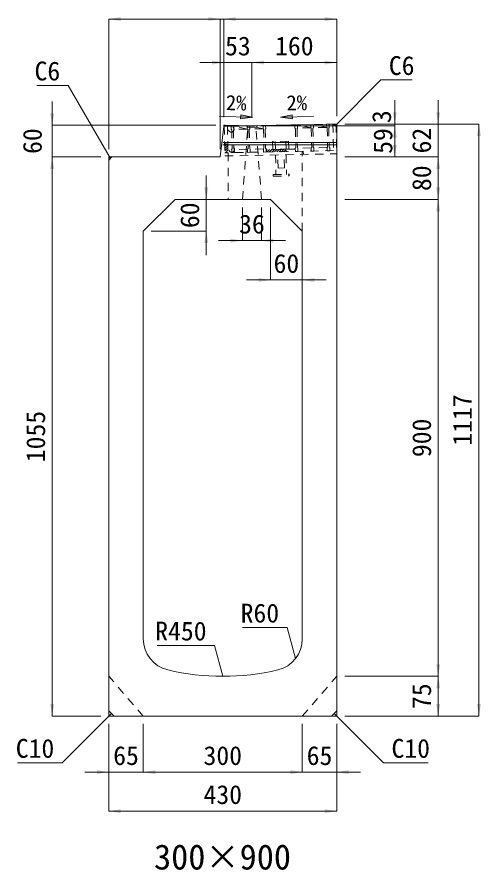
# Model space of a CAD drawing. Units: millimetres at full size; some dimension numbers follow another scale. Extents: x -3301 to 90699, y 107523 to 139162.
# Drawn here: x 19538 to 20414, y 132794 to 134404 of the extents above; entities that cross this region are included whole.
import ezdxf
from ezdxf.enums import TextEntityAlignment as Align

# ---------------------------------------------------------------- set-up
doc = ezdxf.new("R2010")
doc.units = ezdxf.units.MM
doc.header["$LTSCALE"] = 21
doc.header["$PDMODE"] = 32
doc.header["$PDSIZE"] = 10.5
doc.linetypes.add('USER1', pattern=[1.35, 0.75, -0.6])
for name, color, linetype, lineweight in [('0_2', 7, 'USER1', 9), ('寸法線', 7, 'Continuous', 9), ('引出線', 4, 'Continuous', 9), ('本体', 2, 'Continuous', 9), ('補助線', 8, 'Continuous', 13), ('ｸﾞﾚｰﾁﾝｸﾞ', 7, 'USER1', 9)]:
    doc.layers.add(name, color=color, linetype=linetype, lineweight=lineweight)
doc.styles.add('ＭＳ ゴシック', font='')
doc.styles.get('ＭＳ ゴシック').set_extended_font_data('MS Gothic')

# ---------------------------------------------------------------- blocks, each defined once
blk = doc.blocks.new('filled_arrow')
at = {"color": 0, "linetype": 'Continuous', "lineweight": -2}
blk.add_solid([(7.5, 1.25), (0, 0), (7.5, -1.25)], dxfattribs=at)

msp = doc.modelspace()

# ---------------------------------------------------------------- hatches: boundary and pattern name
at = {"layer": '引出線'}
for points in [[(19960.33, 134219.13), (19960.18, 134211.63), (19982.75, 134214.93)], [(20057.69, 134219.13), (20057.84, 134211.63), (20035.27, 134214.93)]]:
    msp.add_hatch(color=256, dxfattribs=at).paths.add_polyline_path(points)
at = {"layer": 'ｸﾞﾚｰﾁﾝｸﾞ'}
h = msp.add_hatch(dxfattribs=at)
h.set_pattern_fill('USER', color=256, style=0, pattern_type=2)
h.set_pattern_definition([(46.14576, (19405.39, 133819.99), (-2.28951, 2.19972), [75, -60])])
h.paths.add_polyline_path([(19929.45, 134197.53), (19935.45, 134197.65), (19936.45, 134147.66), (19930.45, 134147.54)])
h = msp.add_hatch(dxfattribs=at)
h.set_pattern_fill('USER', color=256, style=0, pattern_type=2)
h.set_pattern_definition([(46.14576, (19502.37, 133821.93), (-2.28951, 2.19972), [75, -60])])
h.paths.add_polyline_path([(20008.44, 134149.1), (20008.35, 134153.6), (20043.84, 134154.3), (20058.84, 134154.6), (20063.34, 134154.69), (20063.43, 134150.2), (20043.93, 134149.81)])

# ---------------------------------------------------------------- linework, layer by layer
at = {"layer": '0_2'}
for p, q in [((19963.56, 134059.63), (19973.87, 134195.72)), ((19971.05, 134198.78), (19973.87, 134195.72)), ((19973.87, 134195.72), (19989.24, 134195.72)), ((19992.05, 134198.78), (19989.24, 134195.72)), ((19999.56, 134059.63), (19989.24, 134195.72))]:
    msp.add_line(p, q, dxfattribs=at)
at = {"layer": '寸法線'}
for p, q in [((19711.56, 134399.96), (19921.56, 134399.96)), ((19711.56, 134154.63), (19711.56, 134399.96)), ((19876.56, 134399.96), (19973.56, 134399.96)), ((19921.56, 134154.63), (19921.56, 134399.96)), ((19921.56, 134154.63), (19921.56, 134399.96)), ((19928.56, 134214.63), (19928.56, 134399.96)), ((19928.56, 134399.96), (20141.56, 134399.96)), ((19928.56, 134214.63), (19928.56, 134399.96)), ((20141.56, 134216.63), (20141.56, 134399.96)), ((19883.56, 134317.94), (20026.56, 134317.94)), ((19928.56, 134214.63), (19928.56, 134317.94)), ((19981.56, 134213.57), (19981.56, 134317.94)), ((19981.56, 134317.94), (20141.56, 134317.94)), ((19981.56, 134213.57), (19981.56, 134317.94)), ((20141.56, 134216.63), (20141.56, 134317.94)), ((19604.81, 134244.63), (19604.81, 134094.63)), ((20251.05, 134246.63), (20251.05, 134153.57)), ((20332.91, 134246.63), (20332.91, 134094.63)), ((19913.56, 134199.63), (19604.81, 134199.63)), ((20156.56, 134201.63), (20251.05, 134201.63)), ((20156.56, 134201.63), (20409.78, 134201.63)), ((20156.56, 134201.63), (20332.91, 134201.63)), ((20409.78, 134201.63), (20409.78, 133084.63)), ((19996.56, 134198.57), (20251.05, 134198.57)), ((19996.56, 134198.57), (20251.05, 134198.57)), ((20251.05, 134198.57), (20251.05, 134139.63)), ((19696.56, 134139.63), (19604.81, 134139.63)), ((19604.81, 134139.63), (19604.81, 133084.63)), ((19696.56, 134139.63), (19604.81, 134139.63)), ((20156.56, 134139.63), (20251.05, 134139.63)), ((20156.56, 134139.63), (20332.91, 134139.63)), ((20156.56, 134139.63), (20332.91, 134139.63)), ((20332.91, 134139.63), (20332.91, 134059.63)), ((19895.45, 134104.63), (19895.45, 133954.63)), ((19851.56, 134059.63), (19895.45, 134059.63)), ((20156.56, 134059.63), (20332.91, 134059.63)), ((20156.56, 134059.63), (20332.91, 134059.63)), ((20332.91, 134059.63), (20332.91, 133159.63)), ((19963.56, 134044.63), (19963.56, 133981.79)), ((19999.56, 134044.63), (19999.56, 133981.79)), ((20016.56, 134044.63), (20016.56, 133907.51)), ((19791.56, 133999.63), (19895.45, 133999.63)), ((19918.56, 133981.79), (20044.56, 133981.79)), ((20076.56, 133984.63), (20076.56, 133907.51)), ((19971.56, 133907.51), (20121.56, 133907.51)), ((20156.56, 133159.63), (20332.91, 133159.63)), ((20156.56, 133159.63), (20332.91, 133159.63)), ((20332.91, 133159.63), (20332.91, 133084.63)), ((19696.56, 133084.63), (19604.81, 133084.63)), ((20156.56, 133084.63), (20332.91, 133084.63)), ((20156.56, 133084.63), (20409.78, 133084.63)), ((19711.56, 133069.63), (19711.56, 132978.8)), ((19711.56, 133069.63), (19711.56, 132905.2)), ((19776.56, 133069.63), (19776.56, 132978.8)), ((19776.56, 133069.63), (19776.56, 132978.8)), ((20076.56, 133069.63), (20076.56, 132978.8)), ((20076.56, 133069.63), (20076.56, 132978.8)), ((20141.56, 133069.63), (20141.56, 132978.8)), ((20141.56, 133069.63), (20141.56, 132905.2)), ((19666.56, 132978.8), (19821.56, 132978.8)), ((19776.56, 132978.8), (20076.56, 132978.8)), ((20031.56, 132978.8), (20186.56, 132978.8)), ((19711.56, 132905.2), (20141.56, 132905.2))]:
    msp.add_line(p, q, dxfattribs=at)
at = {"layer": '引出線'}
for p, q in [((19920.65, 134216.17), (19982.75, 134214.93)), ((20097.38, 134216.17), (20035.27, 134214.93))]:
    msp.add_line(p, q, dxfattribs=at)
for points in [[(20138.56, 134198.71), (20224.8, 134284.95), (20283.96, 134284.95)], [(19714.56, 134136.69), (19634.86, 134274.72), (19575.7, 134274.72)], [(20063.62, 133192.95), (20047.88, 133251.69), (19963.98, 133251.69)], [(19926.56, 133159.63), (19910.96, 133217.84), (19802.69, 133217.84)], [(19716.56, 133089.63), (19623.72, 132996.4), (19539.43, 132996.4)], [(20136.56, 133089.63), (20229.79, 132996.4), (20314.08, 132996.4)]]:
    msp.add_lwpolyline(points, dxfattribs=at)
at = {"layer": '引出線', "lineweight": 13}
for points in [[(19960.33, 134219.13), (19960.18, 134211.63), (19982.75, 134214.93)], [(20057.69, 134219.13), (20057.84, 134211.63), (20035.27, 134214.93)]]:
    msp.add_lwpolyline(points, close=True, dxfattribs=at)
at = {"layer": '本体', "lineweight": 13}
for p, q in [((19931.28, 134199.57), (19981.56, 134198.57)), ((19981.56, 134198.57), (20135.56, 134201.51)), ((20141.56, 134195.63), (20135.56, 134201.51)), ((19928.24, 134196.92), (19921.56, 134139.63)), ((20141.56, 133094.63), (20141.56, 134195.63)), ((19717.56, 134139.63), (19711.56, 134133.63)), ((19717.56, 134139.63), (19921.56, 134139.63)), ((19711.56, 134133.63), (19711.56, 133094.63)), ((19776.56, 133999.63), (19836.56, 134059.63)), ((19836.56, 134059.63), (20016.56, 134059.63)), ((20016.56, 134059.63), (20076.56, 133999.63)), ((19776.56, 133999.63), (19776.56, 133230.15)), ((20076.56, 133230.16), (20076.56, 133999.63)), ((19721.56, 133084.63), (19711.56, 133094.63)), ((20131.56, 133084.63), (20141.56, 133094.63)), ((19721.56, 133084.63), (20131.56, 133084.63))]:
    msp.add_line(p, q, dxfattribs=at)
at = {"layer": '本体', "color": 4}
for p, q in [((20141.56, 134166.76), (19926.47, 134166.76)), ((20141.56, 134162.76), (19926.47, 134162.76))]:
    msp.add_line(p, q, dxfattribs=at)
at = {"layer": '本体', "linetype": 'USER1'}
for p, q in [((19936.45, 134147.66), (19936.45, 134059.63)), ((20076.56, 133999.63), (20076.56, 134150.46))]:
    msp.add_line(p, q, dxfattribs=at)
at = {"layer": '本体', "color": 7, "linetype": 'USER1'}
for p, q in [((19776.56, 133084.63), (19711.56, 133159.63)), ((20076.56, 133084.63), (20141.56, 133159.63))]:
    msp.add_line(p, q, dxfattribs=at)
at = {"layer": '本体', "lineweight": 13}
for centre, radius, start, end in [((19931.22, 134196.57), 3, 88.85438, 173.34557), ((19836.56, 133230.15), 60, 180, 256.65779), ((20016.56, 133230.16), 60, 283.34251, 0), ((19926.56, 133609.63), 450, 256.65779, 283.34251)]:
    msp.add_arc(centre, radius, start, end, dxfattribs=at)
at = {"layer": '補助線'}
for p, q in [((19928.24, 134196.92), (19928.56, 134199.63)), ((19931.28, 134199.57), (19928.56, 134199.63)), ((20135.56, 134201.51), (20141.56, 134201.63)), ((20141.56, 134195.63), (20141.56, 134201.63)), ((19711.56, 134133.63), (19711.56, 134139.63)), ((19717.56, 134139.63), (19711.56, 134139.63)), ((19711.56, 133094.63), (19711.56, 133084.63)), ((20141.56, 133094.63), (20141.56, 133084.63)), ((19721.56, 133084.63), (19711.56, 133084.63)), ((20131.56, 133084.63), (20141.56, 133084.63))]:
    msp.add_line(p, q, dxfattribs=at)
at = {"layer": 'ｸﾞﾚｰﾁﾝｸﾞ'}
for p, q in [((19929.45, 134197.53), (20140.41, 134201.75)), ((19942.45, 134197.79), (20127.41, 134201.49)), ((20062.43, 134200.19), (20062.55, 134194.19)), ((20062.43, 134200.19), (20062.55, 134194.19)), ((20062.43, 134200.19), (20062.55, 134194.19)), ((20067.43, 134200.29), (20067.55, 134194.29)), ((20067.43, 134200.29), (20067.55, 134194.29)), ((20067.43, 134200.29), (20067.55, 134194.29)), ((20092.54, 134194.79), (20067.43, 134200.29)), ((20092.42, 134200.79), (20092.54, 134194.79)), ((20092.42, 134200.79), (20092.54, 134194.79)), ((20092.42, 134200.79), (20092.54, 134194.79)), ((20097.42, 134200.89), (20097.54, 134194.89)), ((20097.42, 134200.89), (20097.54, 134194.89)), ((20097.42, 134200.89), (20097.54, 134194.89)), ((20122.54, 134195.39), (20097.42, 134200.89)), ((20127.41, 134201.49), (20122.42, 134201.39)), ((20127.41, 134201.49), (20122.42, 134201.39)), ((20127.41, 134201.49), (20122.42, 134201.39)), ((20122.42, 134201.39), (20122.54, 134195.39)), ((20122.42, 134201.39), (20122.54, 134195.39)), ((20122.42, 134201.39), (20122.54, 134195.39)), ((20127.41, 134201.49), (20127.53, 134195.49)), ((20127.41, 134201.49), (20127.53, 134195.49)), ((20127.41, 134201.49), (20127.53, 134195.49)), ((20134.41, 134201.63), (20135.41, 134151.64)), ((20140.41, 134201.75), (20141.53, 134145.76)), ((19929.45, 134197.53), (19930.57, 134141.54)), ((19935.45, 134197.65), (19936.45, 134147.66)), ((19947.45, 134197.89), (19942.45, 134197.79)), ((19947.45, 134197.89), (19942.45, 134197.79)), ((19947.45, 134197.89), (19942.45, 134197.79)), ((19942.57, 134191.79), (19942.45, 134197.79)), ((19942.45, 134197.79), (19942.57, 134191.79)), ((19942.45, 134197.79), (19942.57, 134191.79)), ((19942.45, 134197.79), (19942.57, 134191.79)), ((19942.45, 134197.79), (19942.57, 134191.79)), ((19942.45, 134197.79), (19942.57, 134191.79)), ((19942.45, 134197.79), (19942.57, 134191.79)), ((19942.57, 134191.79), (19943.59, 134190.81)), ((19942.57, 134191.79), (19943.59, 134190.81)), ((19942.57, 134191.79), (19943.59, 134190.81)), ((19943.59, 134190.81), (19944.31, 134154.81)), ((19943.59, 134190.81), (19944.31, 134154.81)), ((19943.59, 134190.81), (19944.31, 134154.81)), ((19947.57, 134191.89), (19946.59, 134190.87)), ((19947.57, 134191.89), (19946.59, 134190.87)), ((19947.57, 134191.89), (19946.59, 134190.87)), ((19946.59, 134190.87), (19947.31, 134154.87)), ((19946.59, 134190.87), (19947.31, 134154.87)), ((19946.59, 134190.87), (19947.31, 134154.87)), ((19972.57, 134192.39), (19947.45, 134197.89)), ((19947.45, 134197.89), (19947.57, 134191.89)), ((19947.45, 134197.89), (19947.57, 134191.89)), ((19947.45, 134197.89), (19947.57, 134191.89)), ((19972.57, 134192.39), (19947.57, 134191.89)), ((19977.44, 134198.49), (19972.45, 134198.39)), ((19977.44, 134198.49), (19972.45, 134198.39)), ((19977.44, 134198.49), (19972.45, 134198.39)), ((19972.45, 134198.39), (19972.57, 134192.39)), ((19972.45, 134198.39), (19972.57, 134192.39)), ((19972.45, 134198.39), (19972.57, 134192.39)), ((19972.57, 134192.39), (19973.58, 134191.41)), ((19972.57, 134192.39), (19973.58, 134191.41)), ((19972.57, 134192.39), (19973.58, 134191.41)), ((19973.58, 134191.41), (19974.3, 134155.41)), ((19973.58, 134191.41), (19974.3, 134155.41)), ((19973.58, 134191.41), (19974.3, 134155.41)), ((19977.56, 134192.49), (19976.58, 134191.47)), ((19977.56, 134192.49), (19976.58, 134191.47)), ((19977.56, 134192.49), (19976.58, 134191.47)), ((19976.58, 134191.47), (19977.3, 134155.47)), ((19976.58, 134191.47), (19977.3, 134155.47)), ((19976.58, 134191.47), (19977.3, 134155.47)), ((20002.56, 134192.99), (19977.44, 134198.49)), ((19977.44, 134198.49), (19977.56, 134192.49)), ((19977.44, 134198.49), (19977.56, 134192.49)), ((19977.44, 134198.49), (19977.56, 134192.49)), ((20002.56, 134192.99), (19977.56, 134192.49)), ((20007.44, 134199.09), (20002.44, 134198.99)), ((20007.44, 134199.09), (20002.44, 134198.99)), ((20007.44, 134199.09), (20002.44, 134198.99)), ((20002.44, 134198.99), (20002.56, 134192.99)), ((20002.44, 134198.99), (20002.56, 134192.99)), ((20002.44, 134198.99), (20002.56, 134192.99)), ((20002.56, 134192.99), (20003.58, 134192.01)), ((20002.56, 134192.99), (20003.58, 134192.01)), ((20002.56, 134192.99), (20003.58, 134192.01)), ((20003.58, 134192.01), (20004.3, 134156.01)), ((20003.58, 134192.01), (20004.3, 134156.01)), ((20003.58, 134192.01), (20004.3, 134156.01)), ((20007.56, 134193.09), (20006.58, 134192.07)), ((20007.56, 134193.09), (20006.58, 134192.07)), ((20007.56, 134193.09), (20006.58, 134192.07)), ((20006.58, 134192.07), (20007.3, 134156.07)), ((20006.58, 134192.07), (20007.3, 134156.07)), ((20006.58, 134192.07), (20007.3, 134156.07)), ((20007.44, 134199.09), (20007.56, 134193.09)), ((20007.44, 134199.09), (20007.56, 134193.09)), ((20007.44, 134199.09), (20007.56, 134193.09)), ((20062.55, 134194.19), (20063.57, 134193.21)), ((20062.55, 134194.19), (20063.57, 134193.21)), ((20062.55, 134194.19), (20063.57, 134193.21)), ((20063.57, 134193.21), (20064.29, 134157.21)), ((20063.57, 134193.21), (20064.29, 134157.21)), ((20063.57, 134193.21), (20064.29, 134157.21)), ((20067.55, 134194.29), (20066.57, 134193.27)), ((20067.55, 134194.29), (20066.57, 134193.27)), ((20067.55, 134194.29), (20066.57, 134193.27)), ((20066.57, 134193.27), (20067.29, 134157.27)), ((20066.57, 134193.27), (20067.29, 134157.27)), ((20066.57, 134193.27), (20067.29, 134157.27)), ((20092.54, 134194.79), (20067.55, 134194.29)), ((20092.54, 134194.79), (20093.56, 134193.81)), ((20092.54, 134194.79), (20093.56, 134193.81)), ((20092.54, 134194.79), (20093.56, 134193.81)), ((20093.56, 134193.81), (20094.28, 134157.81)), ((20093.56, 134193.81), (20094.28, 134157.81)), ((20093.56, 134193.81), (20094.28, 134157.81)), ((20097.54, 134194.89), (20096.56, 134193.87)), ((20097.54, 134194.89), (20096.56, 134193.87)), ((20097.54, 134194.89), (20096.56, 134193.87)), ((20096.56, 134193.87), (20097.28, 134157.87)), ((20096.56, 134193.87), (20097.28, 134157.87)), ((20096.56, 134193.87), (20097.28, 134157.87)), ((20122.54, 134195.39), (20097.54, 134194.89)), ((20122.54, 134195.39), (20123.55, 134194.41)), ((20122.54, 134195.39), (20123.55, 134194.41)), ((20122.54, 134195.39), (20123.55, 134194.41)), ((20123.55, 134194.41), (20124.27, 134158.41)), ((20123.55, 134194.41), (20124.27, 134158.41)), ((20123.55, 134194.41), (20124.27, 134158.41)), ((20127.53, 134195.49), (20126.55, 134194.47)), ((20127.53, 134195.49), (20126.55, 134194.47)), ((20127.53, 134195.49), (20126.55, 134194.47)), ((20126.55, 134194.47), (20127.27, 134158.47)), ((20126.55, 134194.47), (20127.27, 134158.47)), ((20126.55, 134194.47), (20127.27, 134158.47)), ((20050.54, 134169.44), (20020.55, 134168.84)), ((20020.55, 134168.84), (20020.85, 134153.85)), ((20025.54, 134168.94), (20025.84, 134153.95)), ((20045.54, 134169.34), (20045.84, 134154.34)), ((20050.54, 134169.44), (20050.84, 134154.44)), ((20135.41, 134151.64), (19930.45, 134147.54)), ((19943.33, 134153.8), (19944.31, 134154.81)), ((19943.33, 134153.8), (19944.31, 134154.81)), ((19943.33, 134153.8), (19944.31, 134154.81)), ((19943.45, 134147.8), (19943.33, 134153.8)), ((19943.45, 134147.8), (19943.33, 134153.8)), ((19943.45, 134147.8), (19943.33, 134153.8)), ((19943.45, 134147.8), (19943.33, 134153.8)), ((19943.45, 134147.8), (19943.33, 134153.8)), ((19943.45, 134147.8), (19943.33, 134153.8)), ((19948.33, 134153.9), (19947.31, 134154.87)), ((19948.33, 134153.9), (19947.31, 134154.87)), ((19948.33, 134153.9), (19947.31, 134154.87)), ((19973.32, 134154.39), (19948.33, 134153.9)), ((19948.45, 134147.9), (19948.33, 134153.9)), ((19948.45, 134147.9), (19948.33, 134153.9)), ((19948.45, 134147.9), (19948.33, 134153.9)), ((19973.32, 134154.39), (19974.3, 134155.41)), ((19973.32, 134154.39), (19974.3, 134155.41)), ((19973.32, 134154.39), (19974.3, 134155.41)), ((19973.44, 134148.4), (19973.32, 134154.39)), ((19973.44, 134148.4), (19973.32, 134154.39)), ((19973.44, 134148.4), (19973.32, 134154.39)), ((19978.32, 134154.49), (19977.3, 134155.47)), ((19978.32, 134154.49), (19977.3, 134155.47)), ((19978.32, 134154.49), (19977.3, 134155.47)), ((20003.32, 134154.99), (19978.32, 134154.49)), ((19978.44, 134148.5), (19978.32, 134154.49)), ((19978.44, 134148.5), (19978.32, 134154.49)), ((19978.44, 134148.5), (19978.32, 134154.49)), ((20003.32, 134154.99), (20004.3, 134156.01)), ((20003.32, 134154.99), (20004.3, 134156.01)), ((20003.32, 134154.99), (20004.3, 134156.01)), ((20003.44, 134149), (20003.32, 134154.99)), ((20003.44, 134149), (20003.32, 134154.99)), ((20003.44, 134149), (20003.32, 134154.99)), ((20008.32, 134155.09), (20007.3, 134156.07)), ((20008.32, 134155.09), (20007.3, 134156.07)), ((20008.32, 134155.09), (20007.3, 134156.07)), ((20008.44, 134149.1), (20008.32, 134155.09)), ((20008.44, 134149.1), (20008.32, 134155.09)), ((20008.44, 134149.1), (20008.32, 134155.09)), ((20063.34, 134154.69), (20008.35, 134153.6)), ((20050.84, 134154.44), (20020.85, 134153.85)), ((20063.31, 134156.19), (20064.29, 134157.21)), ((20063.31, 134156.19), (20064.29, 134157.21)), ((20063.31, 134156.19), (20064.29, 134157.21)), ((20063.43, 134150.2), (20063.31, 134156.19)), ((20063.43, 134150.2), (20063.31, 134156.19)), ((20063.43, 134150.2), (20063.31, 134156.19)), ((20068.31, 134156.29), (20067.29, 134157.27)), ((20068.31, 134156.29), (20067.29, 134157.27)), ((20068.31, 134156.29), (20067.29, 134157.27)), ((20093.3, 134156.79), (20068.31, 134156.29)), ((20068.43, 134150.3), (20068.31, 134156.29)), ((20068.43, 134150.3), (20068.31, 134156.29)), ((20068.43, 134150.3), (20068.31, 134156.29)), ((20093.3, 134156.79), (20094.28, 134157.81)), ((20093.3, 134156.79), (20094.28, 134157.81)), ((20093.3, 134156.79), (20094.28, 134157.81)), ((20093.42, 134150.8), (20093.3, 134156.79)), ((20093.42, 134150.8), (20093.3, 134156.79)), ((20093.42, 134150.8), (20093.3, 134156.79)), ((20098.3, 134156.89), (20097.28, 134157.87)), ((20098.3, 134156.89), (20097.28, 134157.87)), ((20098.3, 134156.89), (20097.28, 134157.87)), ((20123.29, 134157.39), (20098.3, 134156.89)), ((20098.42, 134150.9), (20098.3, 134156.89)), ((20098.42, 134150.9), (20098.3, 134156.89)), ((20098.42, 134150.9), (20098.3, 134156.89)), ((20123.29, 134157.39), (20124.27, 134158.41)), ((20123.29, 134157.39), (20124.27, 134158.41)), ((20123.29, 134157.39), (20124.27, 134158.41)), ((20123.41, 134151.4), (20123.29, 134157.39)), ((20123.41, 134151.4), (20123.29, 134157.39)), ((20123.41, 134151.4), (20123.29, 134157.39)), ((20128.41, 134151.5), (20123.41, 134151.4)), ((20128.41, 134151.5), (20123.41, 134151.4)), ((20128.41, 134151.5), (20123.41, 134151.4)), ((20128.29, 134157.49), (20127.27, 134158.47)), ((20128.29, 134157.49), (20127.27, 134158.47)), ((20128.29, 134157.49), (20127.27, 134158.47)), ((20128.41, 134151.5), (20128.29, 134157.49)), ((20128.41, 134151.5), (20128.29, 134157.49)), ((20128.41, 134151.5), (20128.29, 134157.49)), ((19930.57, 134141.54), (20141.53, 134145.76)), ((19948.45, 134147.9), (19943.45, 134147.8)), ((19948.45, 134147.9), (19943.45, 134147.8)), ((19948.45, 134147.9), (19943.45, 134147.8)), ((19978.44, 134148.5), (19973.44, 134148.4)), ((19978.44, 134148.5), (19973.44, 134148.4)), ((19978.44, 134148.5), (19973.44, 134148.4)), ((20008.44, 134149.1), (20003.44, 134149)), ((20008.44, 134149.1), (20003.44, 134149)), ((20008.44, 134149.1), (20003.44, 134149)), ((20026.05, 134143.45), (20026.79, 134106.45)), ((20031.06, 134118.43), (20030.06, 134143.41)), ((20043.05, 134118.91), (20042.05, 134143.89)), ((20046.05, 134143.85), (20046.79, 134106.85)), ((20068.43, 134150.3), (20063.43, 134150.2)), ((20068.43, 134150.3), (20063.43, 134150.2)), ((20068.43, 134150.3), (20063.43, 134150.2)), ((20078.42, 134150.5), (20078.54, 134144.5)), ((20098.42, 134150.9), (20093.42, 134150.8)), ((20098.42, 134150.9), (20093.42, 134150.8)), ((20098.42, 134150.9), (20093.42, 134150.8)), ((20141.53, 134145.76), (20141.43, 134150.76)), ((20043.05, 134118.91), (20031.06, 134118.43)), ((20021.8, 134106.35), (20051.79, 134106.95)), ((20021.86, 134103.36), (20021.8, 134106.35)), ((20021.86, 134103.36), (20051.85, 134103.96)), ((20051.85, 134103.96), (20051.79, 134106.95))]:
    msp.add_line(p, q, dxfattribs=at)
for p in [(19942.57, 134191.79), (19943.33, 134153.8)]:
    msp.add_point(p, dxfattribs=at)

# ---------------------------------------------------------------- block references
at = {"layer": '寸法線', "xscale": 3, "yscale": 3}
for p in [(19711.56, 134399.96), (19928.56, 134399.96), (19928.56, 134399.96), (19981.56, 134317.94), (19981.56, 134317.94), (19999.56, 133981.79), (20076.56, 133907.51), (19776.56, 132978.8), (19776.56, 132978.8), (20141.56, 132978.8), (19711.56, 132905.2)]:
    msp.add_blockref('filled_arrow', p, dxfattribs=at)
for p, rotation in [((19921.56, 134399.96), 180), ((19921.56, 134399.96), 180), ((20141.56, 134399.96), 180), ((19928.56, 134317.94), 180), ((20141.56, 134317.94), 180), ((19604.81, 134199.63), 90), ((20251.05, 134201.63), 90), ((20332.91, 134201.63), 90), ((20409.78, 134201.63), 270), ((20251.05, 134198.57), 270), ((20251.05, 134139.63), 90), ((19604.81, 134139.63), 270), ((19604.81, 134139.63), 270), ((20332.91, 134139.63), 270), ((20332.91, 134139.63), 270), ((19895.45, 134059.63), 90), ((20332.91, 134059.63), 90), ((20332.91, 134059.63), 270), ((19895.45, 133999.63), 270), ((19963.56, 133981.79), 180), ((20016.56, 133907.51), 180), ((20332.91, 133159.63), 90), ((20332.91, 133159.63), 270), ((19604.81, 133084.63), 90), ((20332.91, 133084.63), 90), ((20409.78, 133084.63), 90), ((19711.56, 132978.8), 180), ((20076.56, 132978.8), 180), ((20076.56, 132978.8), 180), ((20141.56, 132905.2), 180)]:
    msp.add_blockref('filled_arrow', p, dxfattribs=dict(at, rotation=rotation))
at = {"layer": '引出線', "xscale": 0.12, "yscale": 0.12}
for p, rotation in [((20138.56, 134198.71), 45), ((19714.56, 134136.69), 120), ((20063.62, 133192.95), 105), ((19926.56, 133159.63), 105), ((19716.56, 133089.63), 225.1), ((20136.56, 133089.63), 315)]:
    msp.add_blockref('filled_arrow', p, dxfattribs=dict(at, rotation=rotation))

# ---------------------------------------------------------------- texts
at = {"layer": '0_2', "style": 'ＭＳ ゴシック'}
msp.add_text('300×900', height=47.47, dxfattribs=at).set_placement((19926.07, 132818.73), align=Align.MIDDLE_CENTER)
at = {"layer": '寸法線', "style": 'ＭＳ ゴシック'}
for s, p in [('53', (19955.06, 134349.19)), ('160', (20061.56, 134349.19)), ('36', (19981.56, 134013.04)), ('60', (20046.56, 133938.76)), ('65', (19744.06, 133010.05)), ('300', (19926.56, 133010.05)), ('65', (20109.06, 133010.05)), ('430', (19926.56, 132936.45))]:
    msp.add_text(s, height=35.6, dxfattribs=at).set_placement(p, align=Align.MIDDLE_CENTER)
for s, p in [('3', (20226.1, 134215.67)), ('60', (19567.31, 134169.63)), ('59', (20228.55, 134169.75)), ('62', (20301.66, 134170.63)), ('80', (20301.66, 134099.63)), ('60', (19864.2, 134029.63)), ('1117', (20378.53, 133643.13)), ('1055', (19573.56, 133612.13)), ('900', (20301.66, 133609.63)), ('75', (20301.66, 133122.13))]:
    msp.add_text(s, height=35.6, rotation=90, dxfattribs=at).set_placement(p, align=Align.MIDDLE_CENTER)
at = {"layer": '引出線', "style": 'ＭＳ ゴシック'}
for s, p in [('C6', (20239.8, 134329.95)), ('C10', (20244.79, 133041.4))]:
    msp.add_text(s, height=35.6, dxfattribs=at).set_placement(p, align=Align.TOP_LEFT)
for s, p in [('C6', (19619.86, 134319.72)), ('R60', (20032.88, 133296.69)), ('R450', (19895.96, 133262.84)), ('C10', (19608.72, 133041.4))]:
    msp.add_text(s, height=35.6, dxfattribs=at).set_placement(p, align=Align.TOP_RIGHT)
for rotation, p in [(359, (19951.97, 134242.05)), (1, (20066.05, 134242.05))]:
    msp.add_text('2%', height=28.48, rotation=rotation, dxfattribs=at).set_placement(p, align=Align.MIDDLE_CENTER)

doc.saveas('drawing.dxf')
